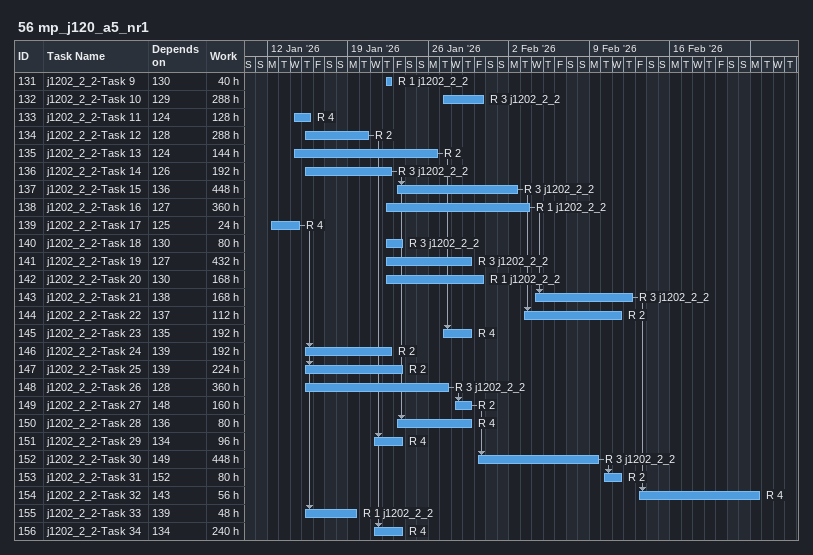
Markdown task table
56 mp_j120_a5_nr1

| ID | Task | Start | Finish | Predecessors | Resources | Work (h) |
|---|---|---|---|---|---|---|
| 131 | j1202_2_2-Task 9 | 2026-01-22 | 2026-01-22 | 130 | R 1 j1202_2_2 | 40 |
| 132 | j1202_2_2-Task 10 | 2026-01-27 | 2026-01-30 | 129 | R 3 j1202_2_2 | 288 |
| 133 | j1202_2_2-Task 11 | 2026-01-14 | 2026-01-15 | 124 | R 4 | 128 |
| 134 | j1202_2_2-Task 12 | 2026-01-15 | 2026-01-20 | 128 | R 2 | 288 |
| 135 | j1202_2_2-Task 13 | 2026-01-14 | 2026-01-26 | 124 | R 2 | 144 |
| 136 | j1202_2_2-Task 14 | 2026-01-15 | 2026-01-22 | 126 | R 3 j1202_2_2 | 192 |
| 137 | j1202_2_2-Task 15 | 2026-01-23 | 2026-02-02 | 136 | R 3 j1202_2_2 | 448 |
| 138 | j1202_2_2-Task 16 | 2026-01-22 | 2026-02-03 | 127 | R 1 j1202_2_2 | 360 |
| 139 | j1202_2_2-Task 17 | 2026-01-12 | 2026-01-14 | 125 | R 4 | 24 |
| 140 | j1202_2_2-Task 18 | 2026-01-22 | 2026-01-23 | 130 | R 3 j1202_2_2 | 80 |
| 141 | j1202_2_2-Task 19 | 2026-01-22 | 2026-01-29 | 127 | R 3 j1202_2_2 | 432 |
| 142 | j1202_2_2-Task 20 | 2026-01-22 | 2026-01-30 | 130 | R 1 j1202_2_2 | 168 |
| 143 | j1202_2_2-Task 21 | 2026-02-04 | 2026-02-12 | 138 | R 3 j1202_2_2 | 168 |
| 144 | j1202_2_2-Task 22 | 2026-02-03 | 2026-02-11 | 137 | R 2 | 112 |
| 145 | j1202_2_2-Task 23 | 2026-01-27 | 2026-01-29 | 135 | R 4 | 192 |
| 146 | j1202_2_2-Task 24 | 2026-01-15 | 2026-01-22 | 139 | R 2 | 192 |
| 147 | j1202_2_2-Task 25 | 2026-01-15 | 2026-01-23 | 139 | R 2 | 224 |
| 148 | j1202_2_2-Task 26 | 2026-01-15 | 2026-01-27 | 128 | R 3 j1202_2_2 | 360 |
| 149 | j1202_2_2-Task 27 | 2026-01-28 | 2026-01-29 | 148 | R 2 | 160 |
| 150 | j1202_2_2-Task 28 | 2026-01-23 | 2026-01-29 | 136 | R 4 | 80 |
| 151 | j1202_2_2-Task 29 | 2026-01-21 | 2026-01-23 | 134 | R 4 | 96 |
| 152 | j1202_2_2-Task 30 | 2026-01-30 | 2026-02-09 | 149 | R 3 j1202_2_2 | 448 |
| 153 | j1202_2_2-Task 31 | 2026-02-10 | 2026-02-11 | 152 | R 2 | 80 |
| 154 | j1202_2_2-Task 32 | 2026-02-13 | 2026-02-23 | 143 | R 4 | 56 |
| 155 | j1202_2_2-Task 33 | 2026-01-15 | 2026-01-19 | 139 | R 1 j1202_2_2 | 48 |
| 156 | j1202_2_2-Task 34 | 2026-01-21 | 2026-01-23 | 134 | R 4 | 240 |
